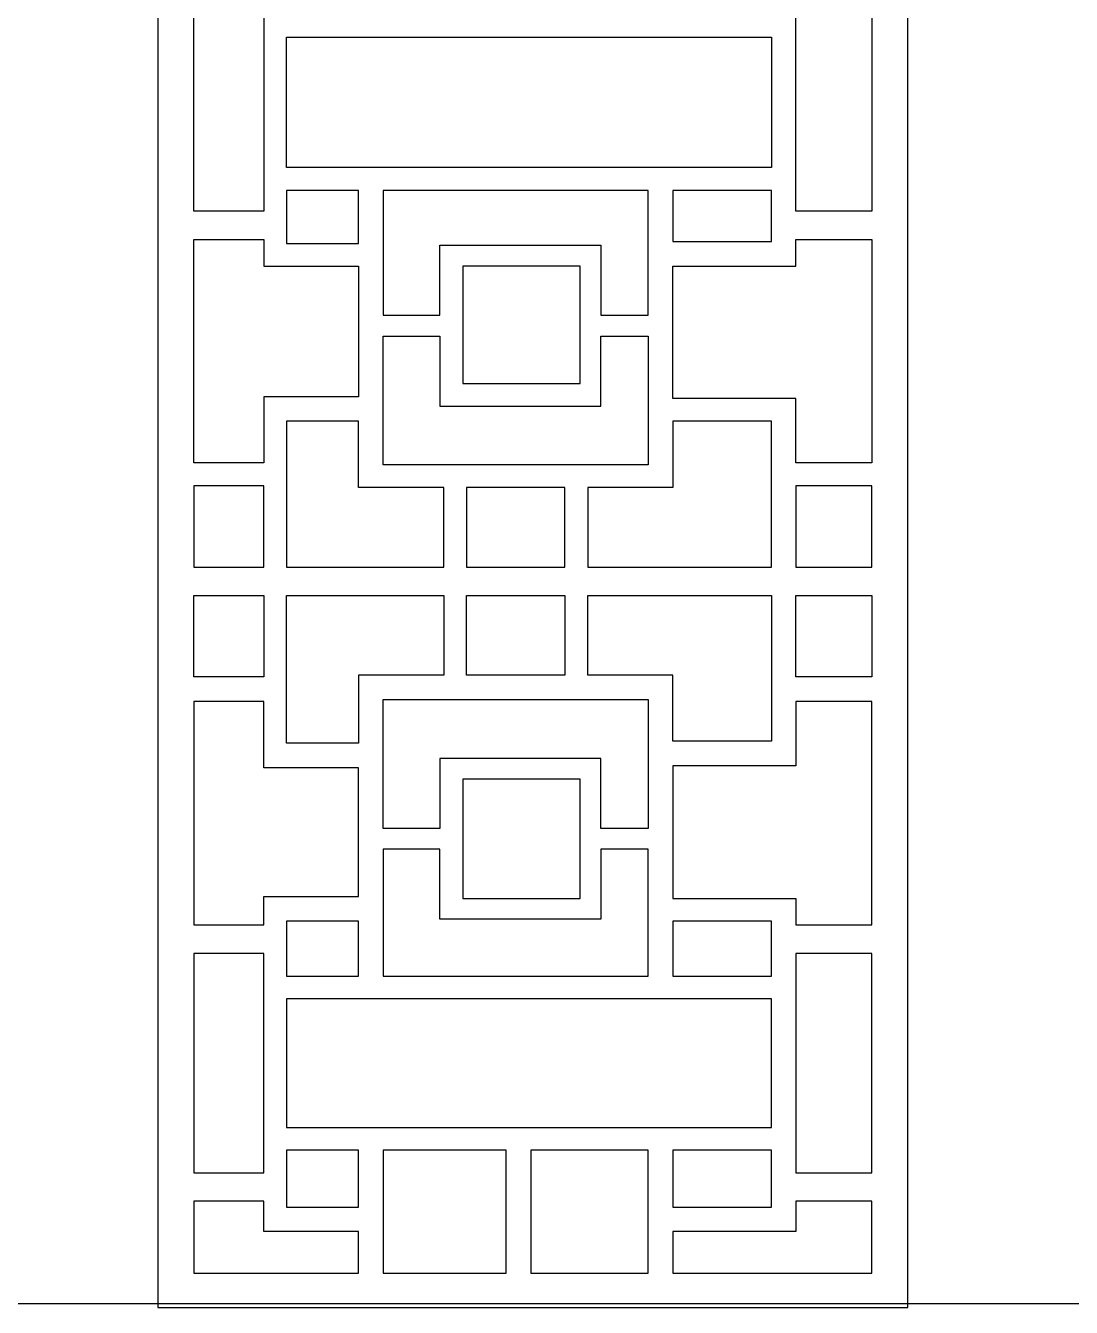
# Model space of a CAD drawing. Extents: x -66030 to 95157, y -13132 to 45879.
# Drawn here: x 18611 to 20768, y 31861 to 34505 of the extents above; entities that cross this region are included whole.
import ezdxf

# ---------------------------------------------------------------- set-up
doc = ezdxf.new("R2010")
doc.units = 0
doc.header["$LTSCALE"] = 100
doc.header["$MEASUREMENT"] = 0
doc.layers.add('3', color=11, linetype='CONTINUOUS')

msp = doc.modelspace()

# ---------------------------------------------------------------- linework, layer by layer
at = {"layer": '3', "color": 2}
msp.add_line((-66009.4, 31868.9), (90873, 31868.9), dxfattribs=at)
at = {"layer": '3'}
for points in [[(20430.6, 36837.3), (18883.8, 36837.3), (18883.8, 31861.1), (18899.5, 31861.1), (18958, 31861.1), (20356.4, 31861.1), (20415, 31861.1), (20430.6, 31861.1), (20430.6, 36837.3)], [(18958, 34579.7), (19102.6, 34579.7), (19102.6, 34122.7), (18958, 34122.7), (18958, 34579.7)], [(20200.1, 34579.7), (20356.4, 34579.7), (20356.4, 34122.7), (20200.1, 34122.7), (20200.1, 34579.7)], [(19266.6, 34212.5), (19266.6, 34212.5), (19153.3, 34212.5), (19149.4, 34212.5), (19149.4, 34345.3), (19149.4, 34392.2), (19149.4, 34482), (19426.8, 34482), (19454.1, 34482), (20149.4, 34482), (20149.4, 34482), (20149.4, 34220.3), (20149.4, 34220.3), (20149.4, 34212.5), (19950.2, 34212.5), (19872, 34212.5), (19266.6, 34212.5)], [(19297.9, 34165.6), (19149.4, 34165.6), (19149.4, 34056.3), (19297.9, 34056.3), (19297.9, 34165.6)], [(19895.5, 34165.6), (19348.6, 34165.6), (19348.6, 33907.8), (19465.8, 33907.8), (19465.8, 34052.4), (19797.8, 34052.4), (19797.8, 33907.8), (19895.5, 33907.8), (19895.5, 33911.8), (19895.5, 33911.8), (19895.5, 34165.6)], [(20149.4, 34165.6), (19946.3, 34165.6), (19946.3, 34060.2), (20149.4, 34060.2), (20149.4, 34165.6)], [(18958, 34064.1), (19102.6, 34064.1), (19102.6, 34009.4), (19297.9, 34009.4), (19297.9, 33739.9), (19102.6, 33739.9), (19102.6, 33603.2), (18958, 33603.2), (18958, 34064.1)], [(20200.1, 34064.1), (20356.4, 34064.1), (20356.4, 33603.2), (20200.1, 33603.2), (20200.1, 33736), (19946.3, 33736), (19946.3, 34009.4), (20200.1, 34009.4), (20200.1, 34064.1)], [(19754.9, 33767.2), (19754.9, 34009.4), (19512.7, 34009.4), (19512.7, 33767.2), (19754.9, 33767.2)], [(19797.8, 33720.4), (19797.8, 33864.9), (19895.5, 33864.9), (19895.5, 33861), (19895.5, 33861), (19895.5, 33599.3), (19653.3, 33599.3), (19653.3, 33599.3), (19606.4, 33599.3), (19606.4, 33599.3), (19348.6, 33599.3), (19348.6, 33599.3), (19348.6, 33864.9), (19465.8, 33864.9), (19465.8, 33720.4), (19797.8, 33720.4)], [(19149.4, 33388.4), (19473.6, 33388.4), (19473.6, 33552.4), (19297.9, 33552.4), (19297.9, 33689.1), (19149.4, 33689.1), (19149.4, 33388.4)], [(19770.5, 33388.4), (20149.4, 33388.4), (20149.4, 33689.1), (19946.3, 33689.1), (19946.3, 33552.4), (19770.5, 33552.4), (19770.5, 33388.4)], [(18958, 33388.4), (19102.6, 33388.4), (19102.6, 33556.3), (18958, 33556.3), (18958, 33388.4)], [(19520.5, 33388.4), (19723.6, 33388.4), (19723.6, 33552.4), (19520.5, 33552.4), (19520.5, 33388.4)], [(20200.1, 33388.4), (20356.4, 33388.4), (20356.4, 33556.3), (20200.1, 33556.3), (20200.1, 33388.4)], [(18958, 33329.8), (19102.6, 33329.8), (19102.6, 33161.8), (18958, 33161.8), (18958, 33329.8)], [(19149.4, 33329.8), (19473.6, 33329.8), (19473.6, 33165.7), (19297.9, 33165.7), (19297.9, 33025.1), (19149.4, 33025.1), (19149.4, 33329.8)], [(19520.5, 33329.8), (19723.6, 33329.8), (19723.6, 33165.7), (19520.5, 33165.7), (19520.5, 33329.8)], [(19770.5, 33329.8), (20149.4, 33329.8), (20149.4, 33029), (19946.3, 33029), (19946.3, 33165.7), (19770.5, 33165.7), (19770.5, 33329.8)], [(20200.1, 33329.8), (20356.4, 33329.8), (20356.4, 33161.8), (20200.1, 33161.8), (20200.1, 33329.8)], [(18958, 32650.1), (19102.6, 32650.1), (19102.6, 32708.7), (19297.9, 32708.7), (19297.9, 32974.3), (19102.6, 32974.3), (19102.6, 33111), (18958, 33111), (18958, 32650.1)], [(19895.5, 32849.3), (19797.8, 32849.3), (19797.8, 32993.8), (19465.8, 32993.8), (19465.8, 32849.3), (19348.6, 32849.3), (19348.6, 33114.9), (19895.5, 33114.9), (19895.5, 33114.9), (19895.5, 32857.1), (19895.5, 32857.1), (19895.5, 32849.3)], [(20200.1, 32650.1), (20356.4, 32650.1), (20356.4, 33111), (20200.1, 33111), (20200.1, 32978.2), (19946.3, 32978.2), (19946.3, 32704.8), (20200.1, 32704.8), (20200.1, 32650.1)], [(19754.9, 32704.8), (19754.9, 32950.9), (19512.7, 32950.9), (19512.7, 32704.8), (19754.9, 32704.8)], [(19348.6, 32544.7), (19399.4, 32544.7), (19454.1, 32544.7), (19508.8, 32544.7), (19559.6, 32544.7), (19610.3, 32544.7), (19657.2, 32544.7), (19708, 32544.7), (19754.9, 32544.7), (19801.7, 32544.7), (19848.6, 32544.7), (19895.5, 32544.7), (19895.5, 32544.7), (19895.5, 32806.4), (19895.5, 32806.4), (19895.5, 32806.4), (19797.8, 32806.4), (19797.8, 32661.8), (19465.8, 32661.8), (19465.8, 32806.4), (19348.6, 32806.4), (19348.6, 32544.7)], [(19149.4, 32544.7), (19172.9, 32544.7), (19231.5, 32544.7), (19290, 32544.7), (19297.9, 32544.7), (19297.9, 32657.9), (19149.4, 32657.9), (19149.4, 32544.7)], [(19946.3, 32544.7), (19985.3, 32544.7), (20032.2, 32544.7), (20075.1, 32544.7), (20122, 32544.7), (20149.4, 32544.7), (20149.4, 32657.9), (19946.3, 32657.9), (19946.3, 32544.7)], [(18958, 32138.4), (19102.6, 32138.4), (19102.6, 32591.5), (18958, 32591.5), (18958, 32138.4)], [(20200.1, 32138.4), (20356.4, 32138.4), (20356.4, 32591.5), (20200.1, 32591.5), (20200.1, 32138.4)], [(20149.4, 32497.8), (19149.4, 32497.8), (19149.4, 32415.8), (19149.4, 32368.9), (19149.4, 32232.2), (19325.2, 32232.2), (19356.5, 32232.2), (19540, 32232.2), (19575.2, 32232.2), (19754.9, 32232.2), (19790, 32232.2), (19790, 32232.2), (19973.6, 32232.2), (20004.8, 32232.2), (20149.4, 32232.2), (20149.4, 32298.6), (20149.4, 32365), (20149.4, 32427.5), (20149.4, 32493.9), (20149.4, 32493.9), (20149.4, 32497.8)], [(19297.9, 32068.1), (19297.9, 32185.3), (19149.4, 32185.3), (19149.4, 32068.1), (19297.9, 32068.1)], [(19348.6, 31931.4), (19602.5, 31931.4), (19602.5, 32161.9), (19602.5, 32185.3), (19348.6, 32185.3), (19348.6, 31993.9), (19348.6, 31947), (19348.6, 31931.4)], [(19653.3, 31931.4), (19895.5, 31931.4), (19895.5, 31947), (19895.5, 31993.9), (19895.5, 32185.3), (19653.3, 32185.3), (19653.3, 32161.9), (19653.3, 31931.4)], [(20149.4, 32185.3), (19946.3, 32185.3), (19946.3, 32068.1), (20149.4, 32068.1), (20149.4, 32185.3)], [(18958, 31931.4), (19297.9, 31931.4), (19297.9, 31947), (19297.9, 31993.9), (19297.9, 32017.4), (19102.6, 32017.4), (19102.6, 32079.9), (18958, 32079.9), (18958, 31931.4)], [(19946.3, 31931.4), (20356.4, 31931.4), (20356.4, 32079.9), (20200.1, 32079.9), (20200.1, 32017.4), (19946.3, 32017.4), (19946.3, 31993.9), (19946.3, 31947), (19946.3, 31931.4)]]:
    msp.add_lwpolyline(points, close=True, dxfattribs=at)

doc.saveas('drawing.dxf')
